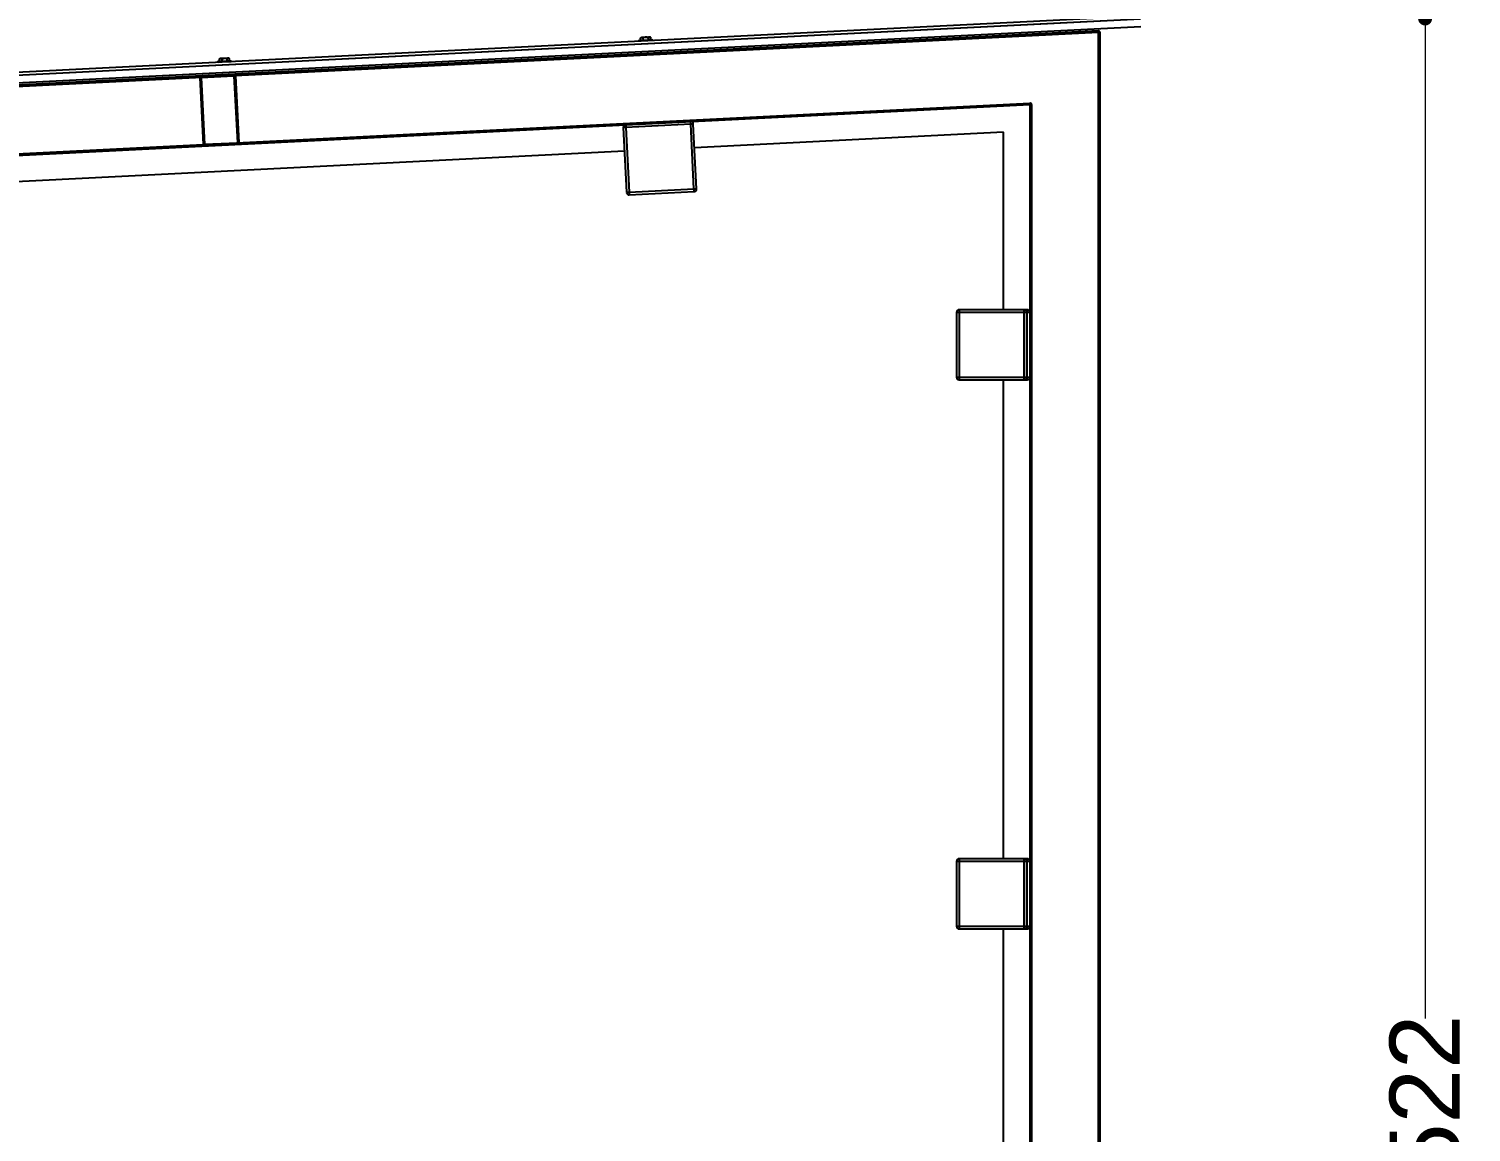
# Model space of a CAD drawing. Header units: millimetres. Extents: x 6020 to 14334, y 16216 to 25078.
# Drawn here: x 7831 to 9476, y 22370 to 23629 of the extents above; entities that cross this region are included whole.
import ezdxf

# ---------------------------------------------------------------- set-up
doc = ezdxf.new("R2010")
doc.units = ezdxf.units.MM
doc.header["$LTSCALE"] = 3
for name, color, linetype in [('Green', 3, 'Continuous'), ('Orange', 30, 'Continuous'), ('Red', 1, 'Continuous')]:
    doc.layers.add(name, color=color, linetype=linetype)
doc.styles.get("Standard").update_dxf_attribs({"font": 'arial.ttf'})
doc.dimstyles.new('MATEUSZ', dxfattribs={"dimtxt": 35, "dimasz": 16, "dimexe": 0.18, "dimexo": 0.0625, "dimgap": 0.09, "dimtad": 0, "dimdec": 0, "dimdsep": 46, "dimtxsty": 'Standard', "dimblk": 'DOT', "dimcen": 0.09, "dimse1": 1, "dimse2": 1, "dimadec": 0, "dimazin": 0, "dimtfac": 1, "dimtdec": 0, "dimtofl": 0, "dimtmove": 0, "dimatfit": 3, "dimfxl": 1, "dimtolj": 1, "dimtzin": 0, "dimlwd": 9, "dimlwe": 9, "dimarcsym": 0})

# ---------------------------------------------------------------- blocks, each defined once
blk = doc.blocks.new('_Dot')
at = {"color": 0, "linetype": 'ByBlock', "lineweight": -2}
blk.add_line((-0.5, 0), (-1, 0), dxfattribs=at)
at = {"color": 0, "linetype": 'ByBlock', "const_width": 0.5}
blk.add_lwpolyline([(-0.25, 0, 1), (0.25, 0, 1)], format="xyb", close=True, dxfattribs=at)
blk = doc.blocks.new('*D32')
at = {"color": 0, "lineweight": 9, "transparency": 16777216}
for p, q in [((9423.7, 23624.6), (9423.7, 22499.3)), ((9423.7, 21134.4), (9423.7, 22259.7))]:
    blk.add_line(p, q, dxfattribs=at)
at = {"layer": 'Defpoints', "color": 0, "transparency": 16777216}
for p in [(9104.1, 23640.6), (9082.5, 21118.4), (9423.7, 21118.4)]:
    blk.add_point(p, dxfattribs=at)
at = {"color": 0, "lineweight": 9, "transparency": 16777216, "xscale": 16, "yscale": 16, "zscale": 16}
for p, rotation in [((9423.7, 23640.6), 90), ((9423.7, 21118.4), 270)]:
    blk.add_blockref('_Dot', p, dxfattribs=dict(at, rotation=rotation))
at = {"color": 0, "transparency": 16777216, "insert": (9423.7, 22379.5), "char_height": 80, "attachment_point": 5, "rotation": 90}
blk.add_mtext('\\A1;2522', dxfattribs=at)
blk = doc.blocks.new('*D33')
at = {"color": 0, "lineweight": 9, "transparency": 16777216}
for p, q in [((7022.8, 23858), (7935.4, 23858)), ((9088.6, 23858), (8176, 23858))]:
    blk.add_line(p, q, dxfattribs=at)
at = {"layer": 'Defpoints', "color": 0, "transparency": 16777216}
for p in [(9104.6, 23858), (9104.6, 23631.6), (7006.8, 23535.4)]:
    blk.add_point(p, dxfattribs=at)
at = {"color": 0, "lineweight": 9, "transparency": 16777216, "xscale": 16, "yscale": 16, "zscale": 16, "rotation": 180}
blk.add_blockref('_Dot', (7006.8, 23858), dxfattribs=at)
at = {"color": 0, "lineweight": 9, "transparency": 16777216, "xscale": 16, "yscale": 16, "zscale": 16}
blk.add_blockref('_Dot', (9104.6, 23858), dxfattribs=at)
at = {"color": 0, "transparency": 16777216, "insert": (8055.7, 23858), "char_height": 80, "attachment_point": 5}
blk.add_mtext('\\A1;2098', dxfattribs=at)

msp = doc.modelspace()

# ---------------------------------------------------------------- linework, layer by layer
at = {"layer": 'Green', "color": 7}
for p, q in [((8529, 23615.7), (8528.9, 23618.1)), ((8529, 23615.7), (8532, 23615.8)), ((8532.1, 23615.6), (8529.1, 23615.4)), ((8532, 23615.8), (8531.9, 23618.2)), ((8532, 23615.8), (8537.8, 23616.1)), ((8537.7, 23615.9), (8532.1, 23615.6)), ((8537.8, 23616.1), (8537.7, 23618.5)), ((8537.8, 23616.1), (8540.5, 23616.2)), ((8540.5, 23616.2), (8540.4, 23618.6)), ((8048.5, 23591.6), (8048.4, 23594)), ((8048.5, 23591.6), (8051.6, 23591.7)), ((8051.6, 23591.7), (8051.5, 23594.1)), ((8051.6, 23591.7), (8057.3, 23592)), ((8057.3, 23591.8), (8051.6, 23591.5)), ((8057.3, 23592), (8057.2, 23594.4)), ((8060, 23592.2), (8059.9, 23594.5)), ((8509.1, 23516.1), (8512.8, 23442.2)), ((8586, 23519.9), (8512.1, 23516.2)), ((8512.1, 23516.2), (8515.8, 23442.3)), ((8589.7, 23446), (8586, 23519.9)), ((8592.7, 23446.2), (8589, 23520.1)), ((8515.8, 23442.3), (8589.7, 23446)), ((8516, 23439.3), (8589.9, 23443)), ((8889.3, 23305.2), (8889.3, 23231.2)), ((8966.3, 23308.2), (8892.3, 23308.2)), ((8892.3, 23305.2), (8892.3, 23231.2)), ((8966.3, 23305.2), (8892.3, 23305.2)), ((8969.9, 23308.2), (8942.2, 23308.2)), ((8966.3, 23231.2), (8966.3, 23305.2)), ((8969.3, 23231.2), (8969.3, 23305.2)), ((8969.9, 23231.2), (8969.9, 23305.2)), ((8892.3, 23231.2), (8966.3, 23231.2)), ((8892.3, 23228.2), (8966.3, 23228.2)), ((8942.9, 23228.2), (8969.9, 23228.2)), ((8889.3, 22678.6), (8889.3, 22604.6)), ((8966.3, 22681.6), (8892.3, 22681.6)), ((8966.3, 22678.6), (8892.3, 22678.6)), ((8892.3, 22678.6), (8892.3, 22604.6)), ((8969.9, 22681.6), (8942.2, 22681.6)), ((8966.3, 22604.6), (8966.3, 22678.6)), ((8969.3, 22604.6), (8969.3, 22678.6)), ((8969.9, 22604.6), (8969.9, 22678.6)), ((8892.3, 22604.6), (8966.3, 22604.6)), ((8892.3, 22601.6), (8966.3, 22601.6)), ((8942.9, 22601.6), (8969.9, 22601.6))]:
    msp.add_line(p, q, dxfattribs=at)
for points in [[(8529.6, 23615.5, 0), (8527.2, 23615.4, 0), (8527.1, 23615.3, 0), (8527, 23615.3, 0), (8527, 23615.3, 0), (8527, 23615.3, 0), (8527, 23615.3, 0), (8527, 23615.3, 0), (8527, 23615.3, 0), (8527, 23615.3, 0), (8527, 23615.3, 0), (8527, 23615.3, 0), (8527, 23615.3, 0), (8527, 23615.3, 0), (8527, 23615.3, 0), (8527, 23615.3, 0), (8527, 23615.3, 0), (8527, 23615.3, 0), (8527, 23615.3, 0), (8527, 23615.3, 0), (8527.1, 23615.3, 0), (8527.2, 23615.4, 0), (8527.6, 23615.4, 0), (8529.3, 23615.5, 0), (8534.7, 23615.7, 0)], [(8529, 23618.3, 0), (8529, 23618.4, 0), (8529.1, 23618.5, 0), (8529.2, 23618.6, 0), (8529.3, 23618.7, 0), (8529.4, 23618.8, 0), (8529.5, 23618.9, 0), (8529.8, 23619, 0)], [(8529, 23618.3, 0), (8529, 23618.4, 0), (8529.1, 23618.5, 0), (8529.2, 23618.6, 0), (8529.3, 23618.6, 0), (8529.4, 23618.7, 0), (8529.6, 23618.8, 0), (8529.8, 23618.9, 0), (8530.2, 23618.9, 0), (8530.6, 23618.9, 0), (8531, 23618.9, 0), (8531.2, 23618.8, 0), (8531.4, 23618.8, 0), (8531.5, 23618.7, 0), (8531.6, 23618.6, 0), (8531.7, 23618.6, 0), (8531.8, 23618.5, 0), (8531.8, 23618.4, 0), (8531.9, 23618.2, 0)], [(8537.7, 23618.5, 0), (8537.6, 23618.6, 0), (8537.4, 23618.7, 0), (8537.3, 23618.8, 0), (8537.1, 23618.9, 0), (8536.7, 23619, 0), (8536.4, 23619.1, 0), (8535.6, 23619.1, 0), (8534, 23619.1, 0), (8533.5, 23619, 0), (8532.9, 23618.9, 0), (8532.6, 23618.7, 0), (8532.3, 23618.6, 0), (8532.2, 23618.5, 0), (8532.1, 23618.4, 0), (8532, 23618.3, 0), (8531.9, 23618.2, 0)], [(8534.6, 23619.1, 0), (8535.3, 23619.1, 0), (8536, 23619.1, 0), (8536.4, 23619, 0), (8536.7, 23618.9, 0), (8536.9, 23618.8, 0), (8537.1, 23618.7, 0), (8537.2, 23618.6, 0), (8537.3, 23618.5, 0), (8537.3, 23618.5, 0)], [(8534.7, 23615.7, 0), (8542.4, 23616.1, 0), (8542.5, 23616.1, 0), (8542.5, 23616.1, 0), (8542.5, 23616.1, 0), (8542.5, 23616.1, 0), (8542.5, 23616.1, 0), (8542.5, 23616.1, 0), (8542.5, 23616.1, 0), (8542.5, 23616.1, 0), (8542.5, 23616.1, 0), (8542.5, 23616.1, 0), (8542.5, 23616.1, 0), (8542.5, 23616.1, 0), (8542.5, 23616.1, 0), (8542.5, 23616.1, 0), (8542.5, 23616.1, 0), (8542.5, 23616.1, 0), (8542.5, 23616.1, 0), (8542.4, 23616.1, 0), (8542.4, 23616.1, 0), (8542.3, 23616.1, 0), (8541.7, 23616, 0), (8536.8, 23615.8, 0)], [(8537.3, 23618.5, 0), (8537.4, 23618.6, 0), (8537.4, 23618.7, 0), (8537.5, 23618.8, 0), (8537.6, 23618.9, 0), (8537.7, 23619, 0), (8537.8, 23619.1, 0), (8538, 23619.2, 0), (8538.2, 23619.2, 0), (8538.4, 23619.3, 0), (8538.8, 23619.3, 0), (8539.2, 23619.3, 0), (8539.4, 23619.3, 0), (8539.6, 23619.3, 0), (8539.8, 23619.2, 0), (8539.9, 23619.1, 0), (8540, 23619.1, 0), (8540.1, 23619, 0), (8540.2, 23618.9, 0), (8540.3, 23618.8, 0), (8540.4, 23618.6, 0)], [(8540.4, 23618.6, 0), (8540.3, 23618.7, 0), (8540.3, 23618.9, 0), (8540.2, 23618.9, 0), (8540.1, 23619, 0), (8540, 23619.1, 0), (8539.9, 23619.2, 0), (8539.8, 23619.2, 0), (8539.6, 23619.3, 0), (8539.4, 23619.3, 0), (8539, 23619.3, 0), (8538.7, 23619.3, 0), (8538.5, 23619.3, 0), (8538.3, 23619.2, 0), (8538.1, 23619.1, 0), (8538, 23619, 0), (8537.9, 23619, 0), (8537.9, 23618.9, 0), (8537.8, 23618.8, 0), (8537.7, 23618.6, 0), (8537.7, 23618.5, 0)], [(8539.4, 23619.4, 0), (8539.6, 23619.3, 0), (8539.8, 23619.3, 0), (8539.9, 23619.2, 0), (8540, 23619.1, 0), (8540.1, 23619, 0), (8540.2, 23619, 0), (8540.3, 23618.8, 0)], [(8054.2, 23591.6, 0), (8048.8, 23591.4, 0), (8047.1, 23591.3, 0), (8046.7, 23591.3, 0), (8046.6, 23591.3, 0), (8046.6, 23591.3, 0), (8046.6, 23591.3, 0), (8046.6, 23591.3, 0), (8046.6, 23591.3, 0), (8046.6, 23591.3, 0), (8046.6, 23591.3, 0), (8046.6, 23591.3, 0), (8046.6, 23591.3, 0), (8046.6, 23591.3, 0), (8046.6, 23591.3, 0), (8046.6, 23591.3, 0), (8046.6, 23591.3, 0), (8046.6, 23591.3, 0), (8046.6, 23591.3, 0), (8046.6, 23591.3, 0), (8046.6, 23591.3, 0), (8046.6, 23591.3, 0), (8046.6, 23591.3, 0), (8046.6, 23591.3, 0), (8046.6, 23591.3, 0), (8046.6, 23591.3, 0), (8046.6, 23591.3, 0), (8046.8, 23591.3, 0), (8047.5, 23591.3, 0), (8054.3, 23591.6, 0)], [(8048.4, 23594, 0), (8048.4, 23594.1, 0), (8048.5, 23594.2, 0), (8048.6, 23594.3, 0), (8048.6, 23594.4, 0), (8048.7, 23594.5, 0), (8048.8, 23594.6, 0), (8049, 23594.7, 0), (8049.1, 23594.7, 0), (8049.3, 23594.8, 0), (8049.7, 23594.8, 0), (8050.1, 23594.8, 0), (8050.2, 23594.8, 0), (8050.4, 23594.8, 0), (8050.6, 23594.7, 0), (8050.7, 23594.6, 0), (8050.8, 23594.6, 0), (8050.9, 23594.5, 0), (8051, 23594.4, 0), (8051, 23594.3, 0), (8051.1, 23594.1, 0)], [(8048.5, 23594.2, 0), (8048.4, 23594.1, 0), (8048.4, 23594, 0)], [(8048.5, 23594.2, 0), (8048.6, 23594.3, 0), (8048.6, 23594.4, 0), (8048.7, 23594.5, 0), (8048.8, 23594.6, 0), (8049, 23594.7, 0), (8049.1, 23594.8, 0), (8049.3, 23594.9, 0)], [(8048.5, 23594.2, 0), (8048.6, 23594.3, 0), (8048.6, 23594.4, 0), (8048.7, 23594.5, 0), (8048.8, 23594.5, 0), (8049, 23594.6, 0), (8049.2, 23594.7, 0), (8049.4, 23594.8, 0), (8049.8, 23594.8, 0), (8050.1, 23594.8, 0), (8050.5, 23594.8, 0), (8050.7, 23594.7, 0), (8050.9, 23594.7, 0), (8051, 23594.6, 0), (8051.1, 23594.6, 0), (8051.2, 23594.5, 0), (8051.3, 23594.4, 0), (8051.4, 23594.3, 0), (8051.5, 23594.1, 0)], [(8057.2, 23594.4, 0), (8057.1, 23594.5, 0), (8057, 23594.6, 0), (8056.8, 23594.7, 0), (8056.6, 23594.8, 0), (8056.3, 23594.9, 0), (8055.9, 23595, 0), (8055.1, 23595.1, 0), (8053.6, 23595, 0), (8053, 23594.9, 0), (8052.4, 23594.8, 0), (8052.1, 23594.7, 0), (8051.9, 23594.5, 0), (8051.8, 23594.4, 0), (8051.6, 23594.3, 0), (8051.5, 23594.2, 0), (8051.5, 23594.1, 0)], [(8054.3, 23591.6, 0), (8061.7, 23592, 0), (8061.9, 23592, 0), (8062, 23592, 0), (8062, 23592, 0), (8062, 23592, 0), (8062, 23592, 0), (8062, 23592, 0), (8062, 23592, 0), (8062, 23592, 0), (8062, 23592, 0), (8062, 23592, 0), (8062, 23592, 0), (8062, 23592, 0), (8062, 23592, 0), (8062, 23592, 0), (8062, 23592, 0), (8062, 23592, 0), (8062, 23592, 0), (8062, 23592, 0), (8062, 23592, 0), (8062, 23592, 0), (8061.9, 23592, 0), (8061.4, 23592, 0), (8058.6, 23591.8, 0)], [(8054.3, 23591.3, 0), (8061.7, 23591.6, 0), (8062, 23591.7, 0), (8062, 23591.7, 0), (8062, 23591.7, 0), (8062, 23591.7, 0), (8062, 23591.7, 0), (8062, 23591.7, 0), (8062, 23591.7, 0), (8062, 23591.7, 0), (8062, 23591.7, 0), (8062, 23591.7, 0), (8062, 23591.7, 0), (8062, 23591.7, 0), (8062, 23591.7, 0), (8062, 23591.7, 0), (8062, 23591.7, 0), (8062, 23591.7, 0), (8062, 23591.7, 0), (8062, 23591.7, 0), (8062, 23591.7, 0), (8061.9, 23591.6, 0), (8061.4, 23591.6, 0), (8058.6, 23591.5, 0)], [(8059.9, 23594.5, 0), (8059.9, 23594.7, 0), (8059.8, 23594.8, 0), (8059.7, 23594.9, 0), (8059.6, 23594.9, 0), (8059.6, 23595, 0), (8059.5, 23595.1, 0), (8059.3, 23595.1, 0), (8059.1, 23595.2, 0), (8058.9, 23595.2, 0), (8058.6, 23595.3, 0), (8058.2, 23595.2, 0), (8058, 23595.2, 0), (8057.8, 23595.1, 0), (8057.7, 23595, 0), (8057.6, 23594.9, 0), (8057.5, 23594.9, 0), (8057.4, 23594.8, 0), (8057.3, 23594.7, 0), (8057.3, 23594.6, 0), (8057.2, 23594.4, 0)], [(8058.9, 23595.3, 0), (8059.2, 23595.3, 0), (8059.3, 23595.2, 0), (8059.4, 23595.1, 0), (8059.5, 23595, 0), (8059.6, 23595, 0), (8059.7, 23594.9, 0), (8059.8, 23594.8, 0)], [(8054.3, 23591.3, 0), (8048.8, 23591, 0), (8047.1, 23591, 0), (8046.7, 23590.9, 0), (8046.6, 23590.9, 0), (8046.6, 23590.9, 0), (8046.6, 23590.9, 0), (8046.6, 23590.9, 0), (8046.6, 23590.9, 0), (8046.6, 23590.9, 0), (8046.6, 23590.9, 0), (8046.6, 23590.9, 0), (8046.6, 23590.9, 0), (8046.6, 23590.9, 0), (8046.6, 23590.9, 0), (8046.6, 23590.9, 0), (8046.6, 23590.9, 0), (8046.6, 23590.9, 0), (8046.6, 23590.9, 0), (8046.6, 23590.9, 0), (8046.6, 23590.9, 0), (8046.6, 23590.9, 0), (8046.6, 23590.9, 0), (8046.6, 23590.9, 0), (8046.6, 23590.9, 0), (8046.6, 23590.9, 0), (8046.6, 23590.9, 0), (8046.8, 23590.9, 0), (8047.5, 23591, 0), (8054.3, 23591.3, 0)], [(8512.1, 23516.2, 0), (8509.1, 23516.1, 0)], [(8512, 23519.2, 0), (8512, 23519.2, 0), (8512, 23519.2, 0), (8512, 23519.2, 0), (8512, 23519.2, 0), (8512, 23519.2, 0), (8512, 23519.2, 0), (8512, 23519.2, 0), (8512, 23519.2, 0), (8512, 23519.2, 0), (8512, 23519.2, 0), (8512, 23519.2, 0), (8512, 23519.2, 0), (8512, 23519.2, 0), (8512, 23519.1, 0), (8512, 23518.9, 0), (8512.1, 23516.2, 0)], [(8586, 23519.9, 0), (8585.9, 23522.9, 0)], [(8589, 23520.1, 0), (8589, 23520.1, 0), (8589, 23520.1, 0), (8589, 23520.1, 0), (8589, 23520.1, 0), (8589, 23520.1, 0), (8589, 23520.1, 0), (8589, 23520.1, 0), (8589, 23520.1, 0), (8589, 23520.1, 0), (8589, 23520.1, 0), (8589, 23520.1, 0), (8589, 23520.1, 0), (8589, 23520.1, 0), (8589, 23520.1, 0), (8589, 23520.1, 0), (8588.7, 23520.1, 0), (8586, 23519.9, 0)], [(8589.7, 23446, 0), (8592.7, 23446.2, 0)], [(8589.9, 23443, 0), (8589.9, 23443, 0), (8589.9, 23443, 0), (8589.9, 23443, 0), (8589.9, 23443, 0), (8589.9, 23443, 0), (8589.9, 23443, 0), (8589.9, 23443, 0), (8589.9, 23443, 0), (8589.9, 23443, 0), (8589.9, 23443, 0), (8589.9, 23443, 0), (8589.9, 23443, 0), (8589.9, 23443.1, 0), (8589.9, 23443.1, 0), (8589.9, 23443.4, 0), (8589.7, 23446, 0)], [(8512.8, 23442.2, 0), (8512.8, 23442.2, 0), (8512.8, 23442.2, 0), (8512.8, 23442.2, 0), (8512.8, 23442.2, 0), (8512.8, 23442.2, 0), (8512.8, 23442.2, 0), (8512.8, 23442.2, 0), (8512.8, 23442.2, 0), (8512.8, 23442.2, 0), (8512.8, 23442.2, 0), (8512.8, 23442.2, 0), (8512.8, 23442.2, 0), (8512.9, 23442.2, 0), (8512.9, 23442.2, 0), (8513.2, 23442.2, 0), (8515.8, 23442.3, 0)], [(8515.8, 23442.3, 0), (8516, 23439.3, 0)], [(8892.3, 23305.2, 0), (8889.3, 23305.2, 0)], [(8892.3, 23308.2, 0), (8892.3, 23308.2, 0), (8892.3, 23308.2, 0), (8892.3, 23308.2, 0), (8892.3, 23308.2, 0), (8892.3, 23308.2, 0), (8892.3, 23308.2, 0), (8892.3, 23308.2, 0), (8892.3, 23308.2, 0), (8892.3, 23308.2, 0), (8892.3, 23308.2, 0), (8892.3, 23308.2, 0), (8892.3, 23308.2, 0), (8892.3, 23308.2, 0), (8892.3, 23308.2, 0), (8892.3, 23307.9, 0), (8892.3, 23305.2, 0)], [(8966.3, 23305.2, 0), (8966.3, 23308.2, 0)], [(8969.3, 23305.2, 0), (8969.3, 23305.2, 0), (8969.3, 23305.2, 0), (8969.3, 23305.2, 0), (8969.3, 23305.2, 0), (8969.3, 23305.2, 0), (8969.3, 23305.2, 0), (8969.3, 23305.2, 0), (8969.3, 23305.2, 0), (8969.3, 23305.2, 0), (8969.3, 23305.2, 0), (8969.3, 23305.2, 0), (8969.3, 23305.2, 0), (8969.3, 23305.2, 0), (8969.3, 23305.2, 0), (8969.3, 23305.2, 0), (8969, 23305.2, 0), (8966.3, 23305.2, 0)], [(8969.9, 23305.2, 0), (8969.9, 23308.2, 0)], [(8972.9, 23305.2, 0), (8972.9, 23305.2, 0), (8972.9, 23305.2, 0), (8972.9, 23305.2, 0), (8972.9, 23305.2, 0), (8972.9, 23305.2, 0), (8972.9, 23305.2, 0), (8972.9, 23305.2, 0), (8972.9, 23305.2, 0), (8972.9, 23305.2, 0), (8972.9, 23305.2, 0), (8972.9, 23305.2, 0), (8972.9, 23305.2, 0), (8972.9, 23305.2, 0), (8972.9, 23305.2, 0), (8972.6, 23305.2, 0), (8969.9, 23305.2, 0)], [(8889.3, 23231.2, 0), (8889.3, 23231.2, 0), (8889.3, 23231.2, 0), (8889.3, 23231.2, 0), (8889.3, 23231.2, 0), (8889.3, 23231.2, 0), (8889.3, 23231.2, 0), (8889.3, 23231.2, 0), (8889.3, 23231.2, 0), (8889.3, 23231.2, 0), (8889.3, 23231.2, 0), (8889.3, 23231.2, 0), (8889.3, 23231.2, 0), (8889.4, 23231.2, 0), (8889.4, 23231.2, 0), (8889.7, 23231.2, 0), (8892.3, 23231.2, 0)], [(8892.3, 23231.2, 0), (8892.3, 23228.2, 0)], [(8966.3, 23228.2, 0), (8966.3, 23228.2, 0), (8966.3, 23228.2, 0), (8966.3, 23228.2, 0), (8966.3, 23228.2, 0), (8966.3, 23228.2, 0), (8966.3, 23228.2, 0), (8966.3, 23228.2, 0), (8966.3, 23228.2, 0), (8966.3, 23228.2, 0), (8966.3, 23228.2, 0), (8966.3, 23228.2, 0), (8966.3, 23228.3, 0), (8966.3, 23228.3, 0), (8966.3, 23228.3, 0), (8966.3, 23228.6, 0), (8966.3, 23231.2, 0)], [(8966.3, 23231.2, 0), (8969.3, 23231.2, 0)], [(8969.9, 23231.2, 0), (8972.9, 23231.2, 0)], [(8969.9, 23228.2, 0), (8969.9, 23228.2, 0), (8969.9, 23228.2, 0), (8969.9, 23228.2, 0), (8969.9, 23228.2, 0), (8969.9, 23228.2, 0), (8969.9, 23228.2, 0), (8969.9, 23228.2, 0), (8969.9, 23228.2, 0), (8969.9, 23228.2, 0), (8969.9, 23228.2, 0), (8969.9, 23228.2, 0), (8969.9, 23228.3, 0), (8969.9, 23228.3, 0), (8969.9, 23228.3, 0), (8969.9, 23228.6, 0), (8969.9, 23231.2, 0)], [(8892.3, 22678.6, 0), (8889.3, 22678.6, 0)], [(8892.3, 22681.6, 0), (8892.3, 22681.6, 0), (8892.3, 22681.6, 0), (8892.3, 22681.6, 0), (8892.3, 22681.6, 0), (8892.3, 22681.6, 0), (8892.3, 22681.6, 0), (8892.3, 22681.6, 0), (8892.3, 22681.6, 0), (8892.3, 22681.6, 0), (8892.3, 22681.6, 0), (8892.3, 22681.6, 0), (8892.3, 22681.6, 0), (8892.3, 22681.6, 0), (8892.3, 22681.6, 0), (8892.3, 22681.6, 0), (8892.3, 22681.3, 0), (8892.3, 22678.6, 0)], [(8966.3, 22678.6, 0), (8966.3, 22681.6, 0)], [(8969.3, 22678.6, 0), (8969.3, 22678.6, 0), (8969.3, 22678.6, 0), (8969.3, 22678.6, 0), (8969.3, 22678.6, 0), (8969.3, 22678.6, 0), (8969.3, 22678.6, 0), (8969.3, 22678.6, 0), (8969.3, 22678.6, 0), (8969.3, 22678.6, 0), (8969.3, 22678.6, 0), (8969.3, 22678.6, 0), (8969.3, 22678.6, 0), (8969.3, 22678.6, 0), (8969.3, 22678.6, 0), (8969.3, 22678.6, 0), (8969, 22678.6, 0), (8966.3, 22678.6, 0)], [(8969.9, 22678.6, 0), (8969.9, 22681.6, 0)], [(8972.9, 22678.6, 0), (8972.9, 22678.6, 0), (8972.9, 22678.6, 0), (8972.9, 22678.6, 0), (8972.9, 22678.6, 0), (8972.9, 22678.6, 0), (8972.9, 22678.6, 0), (8972.9, 22678.6, 0), (8972.9, 22678.6, 0), (8972.9, 22678.6, 0), (8972.9, 22678.6, 0), (8972.9, 22678.6, 0), (8972.9, 22678.6, 0), (8972.9, 22678.6, 0), (8972.9, 22678.6, 0), (8972.6, 22678.6, 0), (8969.9, 22678.6, 0)], [(8889.3, 22604.6, 0), (8889.3, 22604.6, 0), (8889.3, 22604.6, 0), (8889.3, 22604.6, 0), (8889.3, 22604.6, 0), (8889.3, 22604.6, 0), (8889.3, 22604.6, 0), (8889.3, 22604.6, 0), (8889.3, 22604.6, 0), (8889.3, 22604.6, 0), (8889.3, 22604.6, 0), (8889.3, 22604.6, 0), (8889.3, 22604.6, 0), (8889.4, 22604.6, 0), (8889.4, 22604.6, 0), (8889.7, 22604.6, 0), (8892.3, 22604.6, 0)], [(8892.3, 22604.6, 0), (8892.3, 22601.6, 0)], [(8966.3, 22604.6, 0), (8969.3, 22604.6, 0)], [(8966.3, 22601.6, 0), (8966.3, 22601.6, 0), (8966.3, 22601.6, 0), (8966.3, 22601.6, 0), (8966.3, 22601.6, 0), (8966.3, 22601.6, 0), (8966.3, 22601.6, 0), (8966.3, 22601.6, 0), (8966.3, 22601.6, 0), (8966.3, 22601.6, 0), (8966.3, 22601.6, 0), (8966.3, 22601.6, 0), (8966.3, 22601.7, 0), (8966.3, 22601.7, 0), (8966.3, 22601.7, 0), (8966.3, 22602, 0), (8966.3, 22604.6, 0)], [(8969.9, 22601.6, 0), (8969.9, 22601.6, 0), (8969.9, 22601.6, 0), (8969.9, 22601.6, 0), (8969.9, 22601.6, 0), (8969.9, 22601.6, 0), (8969.9, 22601.6, 0), (8969.9, 22601.6, 0), (8969.9, 22601.6, 0), (8969.9, 22601.6, 0), (8969.9, 22601.6, 0), (8969.9, 22601.6, 0), (8969.9, 22601.7, 0), (8969.9, 22601.7, 0), (8969.9, 22601.7, 0), (8969.9, 22602, 0), (8969.9, 22604.6, 0)], [(8969.9, 22604.6, 0), (8972.9, 22604.6, 0)]]:
    msp.add_polyline3d(points, dxfattribs=at)
for points in [[(8529.8, 23619, 0), (8529.8, 23619, 0), (8529.8, 23619, 0), (8529.8, 23619, 0), (8529.8, 23619, 0), (8529.8, 23619, 0), (8529.8, 23619, 0), (8529.8, 23619, 0), (8529.8, 23619, 0), (8529.8, 23619, 0), (8529.8, 23619, 0), (8529.8, 23619, 0), (8529.8, 23619, 0), (8529.8, 23619, 0), (8529.8, 23619, 0), (8529.8, 23619, 0), (8529.8, 23619, 0), (8529.8, 23619, 0), (8530.1, 23619, 0), (8533.8, 23619.2, 0), (8538.3, 23619.4, 0), (8539.3, 23619.4, 0), (8539.4, 23619.4, 0), (8539.4, 23619.4, 0), (8539.4, 23619.4, 0), (8539.4, 23619.4, 0), (8539.4, 23619.4, 0), (8539.4, 23619.4, 0), (8539.4, 23619.4, 0), (8539.4, 23619.4, 0), (8539.4, 23619.4, 0), (8539.4, 23619.4, 0), (8539.4, 23619.4, 0), (8539.4, 23619.4, 0), (8539.4, 23619.4, 0), (8539.4, 23619.4, 0), (8539.4, 23619.4, 0), (8539.4, 23619.4, 0), (8539.3, 23619.4, 0), (8539.2, 23619.4, 0), (8538, 23619.4, 0)], [(8049.4, 23594.9, 0), (8049.3, 23594.9, 0), (8049.3, 23594.9, 0), (8049.3, 23594.9, 0), (8049.3, 23594.9, 0), (8049.3, 23594.9, 0), (8049.3, 23594.9, 0), (8049.3, 23594.9, 0), (8049.3, 23594.9, 0), (8049.3, 23594.9, 0), (8049.3, 23594.9, 0), (8049.3, 23594.9, 0), (8049.3, 23594.9, 0), (8049.3, 23594.9, 0), (8049.3, 23594.9, 0), (8049.3, 23594.9, 0), (8049.3, 23594.9, 0), (8049.4, 23594.9, 0), (8049.7, 23594.9, 0), (8053.4, 23595.1, 0), (8057.8, 23595.3, 0), (8058.8, 23595.3, 0), (8058.9, 23595.3, 0), (8058.9, 23595.3, 0), (8058.9, 23595.3, 0), (8058.9, 23595.3, 0), (8058.9, 23595.3, 0), (8058.9, 23595.3, 0), (8058.9, 23595.3, 0), (8058.9, 23595.3, 0), (8058.9, 23595.3, 0), (8058.9, 23595.3, 0), (8058.9, 23595.3, 0), (8058.9, 23595.3, 0), (8058.9, 23595.3, 0), (8058.9, 23595.3, 0), (8058.9, 23595.3, 0), (8058.9, 23595.3, 0), (8058.9, 23595.3, 0), (8058.8, 23595.3, 0), (8057.6, 23595.3, 0)]]:
    msp.add_polyline3d(points, close=True, dxfattribs=at)
for centre, start, end in [((8512.1, 23516.2), 92.8696, 182.8696), ((8586, 23519.9), 2.8696, 92.8696), ((8589.7, 23446), 272.8696, 2.8696), ((8515.8, 23442.3), 182.8696, 272.8696), ((8892.3, 23305.2), 90, 180), ((8966.3, 23305.2), 360, 90), ((8969.9, 23305.2), 360, 90), ((8892.3, 23231.2), 180, 270), ((8966.3, 23231.2), 270, 0), ((8969.9, 23231.2), 270, 0), ((8892.3, 22678.6), 90, 180), ((8966.3, 22678.6), 360, 90), ((8969.9, 22678.6), 0, 90), ((8892.3, 22604.6), 180, 270), ((8966.3, 22604.6), 270, 0), ((8969.9, 22604.6), 270, 0)]:
    msp.add_arc(centre, 3, start, end, dxfattribs=at)
at = {"layer": 'Orange', "color": 7}
for p, q in [((7057.8, 23541.3), (9052.8, 23641.3)), ((7057.9, 23537.9), (9052.9, 23637.9)), ((9051.1, 23626.4), (7059.7, 23526.5)), ((9051.1, 23624.6), (7059.7, 23524.7)), ((9051.1, 21128.2), (9051.1, 23624.6)), ((9052.9, 21128.2), (9052.9, 23624.6)), ((8027.7, 23575.1), (8064.9, 23576.9)), ((8027.8, 23573.3), (8065, 23575.1)), ((8065, 23575.1), (8068.9, 23498.8)), ((8066.8, 23575.2), (8070.7, 23498.9)), ((8026, 23573.2), (8029.8, 23496.9)), ((8027.8, 23573.3), (8031.6, 23497)), ((7137.9, 23452.2), (8972.9, 23544.1)), ((7137.9, 23450.4), (8972.9, 23542.3)), ((8972.9, 23542.3), (8972.9, 21126.4)), ((8972.9, 23542.3), (8972.9, 21128.2)), ((8974.7, 23542.3), (8974.7, 21128.2)), ((8031.6, 23497), (8068.9, 23498.8)), ((8031.7, 23495.2), (8068.9, 23497))]:
    msp.add_line(p, q, dxfattribs=at)
for points in [[(9051.1, 23624.6, 0), (9051.1, 23626.4, 0)], [(9052.9, 23624.6, 0), (9052.9, 23624.6, 0), (9052.9, 23624.6, 0), (9052.9, 23624.6, 0), (9052.9, 23624.6, 0), (9052.9, 23624.6, 0), (9052.9, 23624.6, 0), (9052.9, 23624.6, 0), (9052.9, 23624.6, 0), (9052.9, 23624.6, 0), (9052.9, 23624.6, 0), (9052.9, 23624.6, 0), (9052.9, 23624.6, 0), (9052.9, 23624.6, 0), (9052.9, 23624.6, 0), (9052.7, 23624.6, 0), (9051.1, 23624.6, 0)], [(8027.7, 23575.1, 0), (8027.7, 23575.1, 0), (8027.7, 23575.1, 0), (8027.7, 23575.1, 0), (8027.7, 23575.1, 0), (8027.7, 23575.1, 0), (8027.7, 23575.1, 0), (8027.7, 23575.1, 0), (8027.7, 23575.1, 0), (8027.7, 23575.1, 0), (8027.7, 23575.1, 0), (8027.7, 23575.1, 0), (8027.7, 23575.1, 0), (8027.7, 23575, 0), (8027.7, 23575, 0), (8027.7, 23574.8, 0), (8027.8, 23573.3, 0)], [(8065, 23575.1, 0), (8064.9, 23576.9, 0)], [(8066.8, 23575.2, 0), (8066.8, 23575.2, 0), (8066.8, 23575.2, 0), (8066.8, 23575.2, 0), (8066.8, 23575.2, 0), (8066.8, 23575.2, 0), (8066.8, 23575.2, 0), (8066.8, 23575.2, 0), (8066.8, 23575.2, 0), (8066.8, 23575.2, 0), (8066.8, 23575.2, 0), (8066.8, 23575.2, 0), (8066.8, 23575.2, 0), (8066.8, 23575.2, 0), (8066.8, 23575.2, 0), (8066.8, 23575.2, 0), (8066.6, 23575.2, 0), (8065, 23575.1, 0)], [(8027.8, 23573.3, 0), (8026, 23573.2, 0)], [(8972.9, 23544.1, 0), (8972.9, 23542.3, 0)], [(8972.9, 23542.3, 0), (8972.9, 23542.3, 0), (8972.9, 23542.3, 0), (8972.9, 23542.3, 0), (8972.9, 23542.3, 0), (8972.9, 23542.3, 0), (8972.9, 23542.3, 0), (8972.9, 23542.3, 0), (8972.9, 23542.3, 0), (8972.9, 23542.3, 0), (8972.9, 23542.3, 0), (8972.9, 23542.3, 0), (8972.9, 23542.3, 0), (8973, 23542.3, 0), (8973, 23542.3, 0), (8973.2, 23542.3, 0), (8974.7, 23542.3, 0)], [(8029.8, 23496.9, 0), (8029.8, 23496.9, 0), (8029.8, 23496.9, 0), (8029.8, 23496.9, 0), (8029.8, 23496.9, 0), (8029.8, 23496.9, 0), (8029.8, 23496.9, 0), (8029.8, 23496.9, 0), (8029.8, 23496.9, 0), (8029.8, 23496.9, 0), (8029.8, 23496.9, 0), (8029.8, 23496.9, 0), (8029.8, 23496.9, 0), (8029.8, 23496.9, 0), (8029.9, 23496.9, 0), (8030.1, 23496.9, 0), (8031.6, 23497, 0)], [(8031.6, 23497, 0), (8031.7, 23495.2, 0)], [(8068.9, 23498.8, 0), (8070.7, 23498.9, 0)], [(8068.9, 23497, 0), (8068.9, 23497, 0), (8068.9, 23497, 0), (8068.9, 23497, 0), (8068.9, 23497, 0), (8068.9, 23497, 0), (8068.9, 23497, 0), (8068.9, 23497, 0), (8068.9, 23497, 0), (8068.9, 23497, 0), (8068.9, 23497, 0), (8068.9, 23497, 0), (8068.9, 23497, 0), (8068.9, 23497, 0), (8068.9, 23497.1, 0), (8068.9, 23497.2, 0), (8068.9, 23498.8, 0)]]:
    msp.add_polyline3d(points, dxfattribs=at)
for centre, start, end in [((9051.1, 23624.6), 360, 92.8696), ((8027.8, 23573.3), 92.8696, 182.8696), ((8065, 23575.1), 2.8696, 92.8696), ((8972.9, 23542.3), 0, 92.8696), ((8031.6, 23497), 182.8696, 272.8696), ((8068.9, 23498.8), 272.8696, 2.8696)]:
    msp.add_arc(centre, 1.8, start, end, dxfattribs=at)
at = {"layer": 'Red', "color": 7}
for p, q in [((7011.8, 23535.7), (9099.1, 23640.3)), ((7012.2, 23526.7), (9099.6, 23631.3)), ((7012.3, 23526.7), (9099.6, 23631.3)), ((8942.9, 23510.8), (8590.4, 23493.1)), ((8942.9, 23308.2), (8942.9, 23510.8)), ((8510.5, 23489.1), (7679.8, 23447.5)), ((8942.9, 22681.6), (8942.9, 23228.2)), ((8942.9, 22055), (8942.9, 22601.6))]:
    msp.add_line(p, q, dxfattribs=at)

# ---------------------------------------------------------------- dimensions: what is measured, and where the dimension line sits
dim = msp.add_linear_dim(base=(9104.6, 23858), p1=(7006.8, 23535.4), p2=(9104.6, 23631.6), dimstyle='MATEUSZ', override={"dimtxt": 80})
dim.commit()
dim.dimension.update_dxf_attribs({"geometry": '*D33', "text_midpoint": (8055.7, 23858)})
dim = msp.add_linear_dim(base=(9423.7, 21118.4), p1=(9104.1, 23640.6), p2=(9082.5, 21118.4), angle=90, dimstyle='MATEUSZ', override={"dimtxt": 80})
dim.commit()
dim.dimension.update_dxf_attribs({"geometry": '*D32', "text_midpoint": (9423.7, 22379.5)})

doc.saveas('drawing.dxf')
